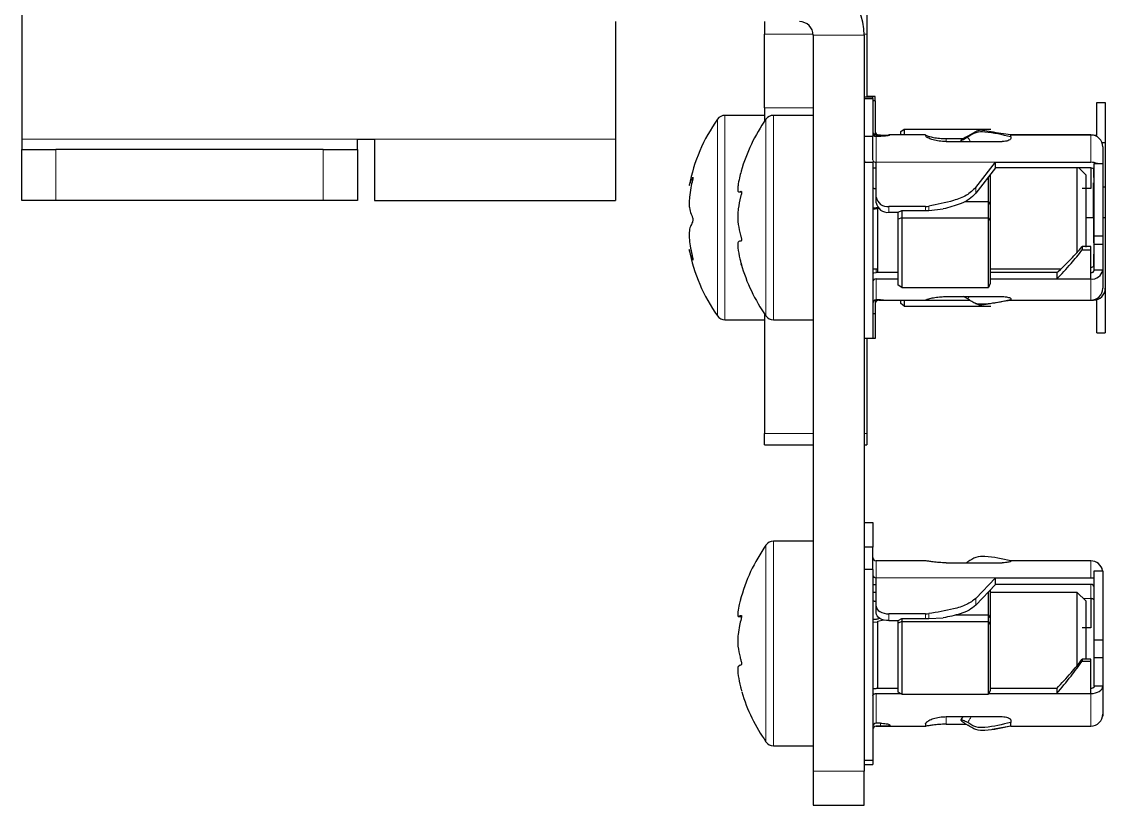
# Model space of a CAD drawing. Header units: millimetres. Extents: x -1039 to 1236, y -456 to 1988.
# Drawn here: x -90.5 to -26.9, y -456 to -410 of the extents above; entities that cross this region are included whole.
import ezdxf

# ---------------------------------------------------------------- set-up
doc = ezdxf.new("R2010")
doc.units = ezdxf.units.MM

msp = doc.modelspace()

# ---------------------------------------------------------------- linework, layer by layer
at = {"color": 7, "linetype": 'Continuous', "lineweight": 25}
for p, q in [((-90.469, -403.533), (-90.469, -416.933)), ((-40.869, -406.139), (-40.869, -410.757)), ((-55.619, -410.033), (-55.619, -416.933)), ((-46.869, -410.033), (-46.869, -410.757)), ((-46.869, -415.087), (-46.869, -410.757)), ((-44.019, -410.833), (-44.019, -454.033)), ((-41.019, -410.833), (-41.019, -454.033)), ((-40.869, -410.757), (-40.869, -414.433)), ((-41.019, -414.455), (-40.519, -414.455)), ((-41.019, -414.552), (-40.519, -414.552)), ((-40.369, -414.433), (-40.869, -414.433)), ((-40.519, -414.552), (-40.519, -414.455)), ((-40.519, -414.552), (-40.519, -416.781)), ((-40.369, -414.675), (-40.369, -414.433)), ((-46.869, -415.087), (-46.869, -415.882)), ((-40.369, -414.675), (-40.519, -414.675)), ((-40.369, -414.675), (-40.369, -416.692)), ((-27.369, -414.775), (-26.869, -414.775)), ((-27.369, -416.712), (-27.369, -414.775)), ((-26.869, -414.775), (-26.869, -417.117)), ((-46.869, -415.533), (-49.195, -415.533)), ((-44.019, -415.533), (-46.345, -415.533)), ((-38.869, -416.483), (-38.669, -416.34)), ((-38.869, -416.683), (-38.869, -416.483)), ((-38.669, -416.34), (-38.669, -416.683)), ((-38.669, -416.34), (-33.585, -416.34)), ((-34.491, -416.505), (-34.943, -416.754)), ((-90.469, -416.933), (-90.469, -417.533)), ((-70.769, -417.533), (-70.769, -416.933)), ((-70.769, -416.933), (-69.769, -416.933)), ((-69.769, -416.933), (-69.769, -420.533)), ((-55.619, -416.933), (-55.619, -420.533)), ((-40.519, -416.781), (-41.019, -416.781)), ((-40.519, -418.153), (-40.519, -416.781)), ((-40.069, -416.698), (-40.319, -416.698)), ((-40.069, -416.764), (-40.319, -416.764)), ((-40.169, -416.698), (-40.169, -416.683)), ((-40.169, -416.683), (-40.115, -416.683)), ((-37.419, -416.683), (-39.552, -416.683)), ((-39.519, -416.686), (-39.519, -416.695)), ((-37.419, -416.683), (-37.419, -416.738)), ((-36.219, -416.896), (-35.188, -416.896)), ((-36.219, -417.068), (-32.919, -417.068)), ((-35.347, -417.005), (-35.347, -417.003)), ((-35.346, -417.006), (-35.312, -417.068)), ((-27.719, -416.683), (-32.419, -416.683)), ((-32.419, -416.798), (-32.419, -416.683)), ((-32.419, -416.683), (-27.569, -416.683)), ((-32.419, -416.798), (-32.419, -416.897)), ((-27.072, -417.117), (-26.869, -417.117)), ((-26.869, -417.117), (-26.869, -419.727)), ((-90.469, -420.533), (-90.469, -417.533)), ((-90.469, -417.533), (-88.469, -417.533)), ((-72.769, -417.533), (-88.469, -417.533)), ((-72.769, -417.533), (-70.769, -417.533)), ((-70.769, -417.533), (-70.769, -420.533)), ((-27.019, -417.383), (-27.019, -418.365)), ((-40.519, -418.308), (-41.019, -418.308)), ((-40.519, -418.308), (-40.519, -428.611)), ((-40.319, -420.33), (-40.319, -418.287)), ((-34.474, -419.773), (-33.319, -418.287)), ((-33.319, -418.621), (-33.319, -418.287)), ((-33.319, -418.287), (-27.719, -418.287)), ((-27.519, -418.365), (-27.019, -418.365)), ((-27.519, -422.612), (-27.519, -418.365)), ((-27.019, -418.365), (-27.019, -422.612)), ((-33.319, -418.621), (-34.474, -420.107)), ((-33.619, -419.007), (-33.619, -420.739)), ((-27.719, -418.621), (-33.319, -418.621)), ((-28.519, -418.883), (-28.519, -418.621)), ((-28.519, -423.577), (-28.519, -418.883)), ((-28.019, -419.033), (-28.431, -418.621)), ((-28.019, -419.033), (-28.019, -419.325)), ((-33.735, -420.584), (-33.735, -419.156)), ((-28.019, -419.325), (-28.019, -423.263)), ((-27.019, -419.727), (-26.869, -419.727)), ((-26.869, -419.727), (-26.869, -421.533)), ((-48.37, -420.017), (-48.255, -420.017)), ((-40.319, -420.664), (-40.319, -420.33)), ((-27.719, -419.835), (-28.219, -419.835)), ((-88.469, -420.533), (-90.469, -420.533)), ((-72.769, -420.533), (-88.469, -420.533)), ((-70.769, -420.533), (-72.769, -420.533)), ((-69.769, -420.533), (-55.619, -420.533)), ((-40.519, -421.037), (-40.219, -421.001)), ((-40.219, -420.986), (-40.175, -420.974)), ((-40.219, -424.765), (-40.219, -420.986)), ((-37.418, -420.887), (-39.569, -420.887)), ((-37.224, -421.11), (-36.384, -421.024)), ((-35.111, -420.584), (-33.735, -420.584)), ((-33.735, -421.545), (-33.735, -420.584)), ((-33.619, -420.739), (-33.735, -420.584)), ((-33.619, -420.739), (-33.619, -421.689)), ((-39.569, -421.222), (-39.019, -421.222)), ((-39.019, -421.208), (-38.819, -421.119)), ((-39.019, -421.628), (-39.019, -421.208)), ((-38.819, -421.545), (-39.019, -421.628)), ((-39.019, -425.499), (-39.019, -421.628)), ((-38.819, -421.119), (-38.819, -421.545)), ((-38.819, -421.119), (-37.418, -421.119)), ((-38.819, -421.545), (-38.819, -425.635)), ((-38.819, -421.545), (-33.735, -421.545)), ((-33.735, -425.635), (-33.735, -421.545)), ((-33.619, -421.689), (-33.735, -421.545)), ((-28.019, -421.533), (-27.569, -421.533)), ((-27.569, -421.533), (-27.519, -421.533)), ((-27.019, -421.533), (-26.869, -421.533)), ((-26.869, -421.533), (-26.869, -425.683)), ((-33.619, -421.689), (-33.619, -425.399)), ((-27.519, -422.612), (-27.019, -422.612)), ((-27.519, -423.1), (-27.519, -422.612)), ((-27.019, -422.612), (-27.019, -423.1)), ((-28.219, -423.232), (-28.219, -423.427)), ((-27.719, -423.232), (-28.219, -423.232)), ((-28.219, -423.427), (-27.719, -423.427)), ((-27.719, -423.427), (-27.719, -423.232)), ((-27.519, -423.1), (-27.019, -423.1)), ((-27.519, -424.616), (-27.519, -423.1)), ((-27.019, -423.1), (-27.019, -424.616)), ((-40.519, -424.533), (-40.219, -424.533)), ((-39.019, -424.765), (-40.319, -424.765)), ((-33.619, -424.533), (-29.477, -424.533)), ((-29.719, -424.765), (-33.619, -424.765)), ((-29.719, -424.765), (-29.719, -425.136)), ((-27.019, -424.616), (-27.519, -424.616)), ((-27.019, -424.616), (-27.019, -425.683)), ((-40.319, -425.136), (-39.019, -425.136)), ((-33.619, -425.399), (-33.735, -425.635)), ((-33.619, -425.136), (-29.719, -425.136)), ((-29.719, -425.136), (-27.719, -425.136)), ((-38.819, -425.635), (-39.019, -425.499)), ((-38.819, -425.635), (-33.735, -425.635)), ((-26.869, -425.683), (-26.869, -428.291)), ((-40.369, -426.374), (-40.369, -427.166)), ((-40.069, -426.368), (-40.319, -426.368)), ((-40.169, -426.383), (-34.815, -426.383)), ((-39.552, -426.383), (-37.419, -426.383)), ((-38.869, -426.584), (-38.869, -426.383)), ((-38.669, -426.726), (-38.869, -426.584)), ((-38.669, -426.383), (-38.669, -426.726)), ((-38.669, -426.726), (-33.585, -426.726)), ((-37.419, -426.378), (-37.419, -426.383)), ((-36.219, -426.171), (-32.919, -426.171)), ((-32.419, -426.292), (-32.419, -426.352)), ((-32.419, -426.383), (-32.419, -426.352)), ((-32.419, -426.383), (-27.719, -426.383)), ((-32.419, -426.383), (-27.569, -426.383)), ((-27.369, -428.291), (-27.369, -426.354)), ((-46.869, -427.185), (-46.869, -434.203)), ((-40.519, -427.166), (-40.369, -427.166)), ((-40.369, -427.166), (-40.369, -428.633)), ((-49.195, -427.533), (-46.869, -427.533)), ((-46.345, -427.533), (-44.019, -427.533)), ((-41.019, -428.611), (-40.519, -428.611)), ((-40.869, -428.611), (-40.869, -434.203)), ((-40.369, -428.633), (-40.869, -428.633)), ((-27.369, -428.291), (-26.869, -428.291)), ((-46.869, -434.873), (-46.869, -434.203)), ((-40.869, -434.203), (-40.869, -434.873)), ((-46.869, -434.873), (-44.019, -434.873)), ((-41.019, -434.873), (-40.869, -434.873)), ((-41.019, -439.433), (-40.519, -439.433)), ((-40.519, -439.433), (-40.519, -440.884)), ((-44.019, -440.533), (-46.345, -440.533)), ((-40.519, -440.884), (-41.019, -440.884)), ((-40.519, -442.19), (-40.519, -440.884)), ((-40.025, -441.683), (-40.319, -441.683)), ((-37.4, -441.683), (-40.025, -441.683)), ((-36.219, -441.794), (-32.919, -441.794)), ((-27.719, -441.683), (-32.419, -441.683)), ((-32.419, -441.686), (-32.419, -441.683)), ((-32.419, -441.686), (-32.419, -441.713)), ((-40.519, -442.19), (-41.019, -442.19)), ((-40.519, -442.19), (-40.519, -453.384)), ((-27.519, -442.262), (-27.019, -442.262)), ((-27.519, -446.31), (-27.519, -442.262)), ((-27.019, -442.262), (-27.019, -446.31)), ((-40.319, -444.341), (-40.319, -442.675)), ((-34.474, -443.886), (-33.319, -442.675)), ((-33.319, -443.072), (-34.474, -444.284)), ((-33.319, -443.072), (-33.319, -442.675)), ((-33.319, -442.675), (-27.719, -442.675)), ((-27.719, -443.072), (-33.319, -443.072)), ((-40.319, -443.533), (-40.519, -443.533)), ((-33.735, -444.851), (-33.735, -443.508)), ((-33.619, -443.387), (-33.619, -445.035)), ((-28.519, -443.533), (-33.619, -443.533)), ((-28.019, -444.033), (-28.519, -443.533)), ((-28.519, -446.275), (-28.519, -443.533)), ((-40.319, -444.738), (-40.319, -444.341)), ((-28.019, -444.033), (-28.019, -446.318)), ((-48.396, -444.944), (-48.22, -444.944)), ((-40.219, -445.232), (-39.879, -445.15)), ((-37.418, -444.795), (-39.569, -444.795)), ((-39.569, -445.193), (-39.019, -445.193)), ((-39.019, -445.177), (-38.819, -445.071)), ((-39.019, -445.349), (-39.019, -445.177)), ((-38.819, -445.071), (-38.819, -445.246)), ((-38.819, -445.071), (-37.418, -445.071)), ((-37.224, -445.067), (-36.384, -445.032)), ((-35.647, -444.851), (-33.735, -444.851)), ((-33.735, -445.246), (-33.735, -444.851)), ((-33.619, -445.035), (-33.735, -444.851)), ((-33.619, -445.035), (-33.619, -445.425)), ((-40.519, -445.286), (-40.219, -445.266)), ((-40.219, -449.169), (-40.219, -445.232)), ((-38.819, -445.246), (-39.019, -445.349)), ((-39.019, -449.386), (-39.019, -445.349)), ((-38.819, -445.246), (-38.819, -449.511)), ((-38.819, -445.246), (-33.735, -445.246)), ((-33.735, -449.511), (-33.735, -445.246)), ((-33.619, -445.425), (-33.735, -445.246)), ((-33.619, -445.425), (-33.619, -449.294)), ((-27.719, -445.607), (-28.219, -445.607)), ((-28.519, -447.84), (-28.519, -446.275)), ((-28.019, -446.318), (-28.019, -447.472)), ((-27.519, -446.31), (-27.019, -446.31)), ((-27.519, -447.36), (-27.519, -446.31)), ((-27.019, -446.31), (-27.019, -447.36)), ((-28.219, -447.459), (-28.219, -447.565)), ((-27.719, -447.459), (-28.219, -447.459)), ((-28.219, -447.565), (-27.719, -447.565)), ((-27.719, -447.565), (-27.719, -447.459)), ((-27.519, -447.36), (-27.019, -447.36)), ((-27.519, -449.047), (-27.519, -447.36)), ((-27.019, -447.36), (-27.019, -449.047)), ((-39.019, -449.169), (-40.319, -449.169)), ((-40.319, -449.471), (-38.882, -449.471)), ((-38.819, -449.511), (-39.019, -449.386)), ((-38.819, -449.511), (-33.735, -449.511)), ((-33.619, -449.294), (-33.735, -449.511)), ((-33.714, -449.471), (-29.719, -449.471)), ((-29.719, -449.169), (-33.619, -449.169)), ((-29.719, -449.169), (-29.719, -449.471)), ((-29.719, -449.471), (-27.719, -449.471)), ((-27.019, -449.047), (-27.519, -449.047)), ((-27.019, -449.047), (-27.019, -450.683)), ((-36.219, -450.827), (-32.919, -450.827)), ((-35.237, -450.827), (-35.346, -451.021)), ((-27.03, -450.804), (-27.019, -450.804)), ((-27.019, -450.683), (-27.019, -450.804)), ((-40.069, -451.213), (-40.319, -451.213)), ((-40.319, -451.383), (-40.025, -451.383)), ((-40.069, -451.383), (-40.319, -451.383)), ((-40.025, -451.383), (-37.4, -451.383)), ((-39.519, -451.327), (-39.519, -451.35)), ((-37.419, -451.251), (-37.419, -451.38)), ((-36.219, -451.272), (-35.023, -451.272)), ((-35.347, -451.03), (-35.347, -451.025)), ((-33.511, -451.56), (-32.419, -451.372)), ((-32.419, -451.037), (-32.419, -451.166)), ((-32.419, -451.383), (-32.419, -451.166)), ((-32.419, -451.383), (-27.719, -451.383)), ((-46.345, -452.533), (-44.019, -452.533)), ((-41.019, -453.384), (-40.519, -453.384)), ((-40.519, -453.384), (-40.519, -453.633)), ((-44.019, -454.033), (-44.019, -456.033)), ((-41.019, -453.633), (-40.519, -453.633)), ((-41.019, -456.033), (-41.019, -454.033)), ((-44.019, -456.033), (-41.019, -456.033))]:
    msp.add_line(p, q, dxfattribs=at)
at = {"color": 8, "linetype": 'Continuous', "lineweight": 18}
for p, q in [((-46.869, -410.757), (-44.023, -410.757)), ((-44.019, -410.833), (-41.019, -410.833)), ((-41.02, -410.757), (-40.869, -410.757)), ((-44.019, -415.087), (-46.869, -415.087)), ((-49.636, -415.767), (-49.636, -415.762)), ((-49.636, -427.305), (-49.636, -415.767)), ((-49.195, -415.539), (-49.195, -415.533)), ((-49.195, -427.533), (-49.195, -415.539)), ((-46.786, -427.305), (-46.786, -415.762)), ((-46.345, -427.533), (-46.345, -415.533)), ((-90.469, -416.933), (-70.769, -416.933)), ((-69.769, -416.933), (-55.619, -416.933)), ((-40.319, -416.764), (-40.319, -418.287)), ((-40.069, -416.764), (-40.069, -416.698)), ((-36.219, -416.896), (-36.219, -417.068)), ((-27.719, -418.287), (-27.719, -416.683)), ((-88.469, -417.533), (-88.469, -420.533)), ((-72.769, -420.533), (-72.769, -417.533)), ((-40.319, -418.287), (-33.319, -418.287)), ((-27.569, -419.174), (-27.569, -418.667)), ((-34.474, -420.107), (-34.474, -419.773)), ((-39.569, -420.887), (-39.569, -421.222)), ((-37.418, -421.119), (-37.418, -420.887)), ((-37.224, -420.868), (-37.224, -421.11)), ((-27.569, -423.014), (-27.569, -421.533)), ((-27.569, -424.4), (-27.569, -423.688)), ((-40.319, -424.533), (-40.319, -424.765)), ((-27.719, -424.765), (-27.719, -424.445)), ((-40.319, -425.136), (-40.319, -426.368)), ((-27.719, -426.383), (-27.719, -425.136)), ((-40.169, -426.368), (-40.169, -426.383)), ((-27.569, -426.383), (-27.569, -426.367)), ((-46.869, -434.203), (-44.019, -434.203)), ((-41.019, -434.203), (-40.869, -434.203)), ((-46.345, -452.533), (-46.345, -440.533)), ((-46.786, -452.305), (-46.786, -440.762)), ((-40.319, -441.683), (-40.319, -442.675)), ((-34.943, -441.748), (-34.916, -441.794)), ((-27.719, -442.675), (-27.719, -441.683)), ((-40.319, -442.675), (-33.319, -442.675)), ((-27.719, -443.898), (-27.719, -443.072)), ((-34.474, -444.284), (-34.474, -443.886)), ((-27.719, -443.898), (-28.155, -443.898)), ((-39.569, -444.795), (-39.569, -445.193)), ((-37.418, -445.071), (-37.418, -444.795)), ((-37.224, -444.779), (-37.224, -445.067)), ((-40.319, -449.471), (-40.319, -451.213)), ((-27.719, -451.383), (-27.719, -449.471)), ((-36.219, -450.827), (-36.219, -451.272)), ((-40.069, -451.383), (-40.069, -451.213)), ((-41.019, -454.033), (-44.019, -454.033))]:
    msp.add_line(p, q, dxfattribs=at)
at = {"color": 7, "linetype": 'Continuous', "lineweight": 25, "flags": 128}
for points in [[(-27.569, -416.683), (-27.433, -416.697), (-27.369, -416.712)], [(-41.019, -418.153), (-41.006, -418.244), (-40.98, -418.308)], [(-40.519, -418.602), (-40.456, -418.612), (-40.319, -418.621)], [(-40.519, -424.787), (-40.456, -424.775), (-40.319, -424.765)], [(-40.519, -443.049), (-40.456, -443.062), (-40.319, -443.072)], [(-27.719, -442.675), (-27.583, -442.685), (-27.519, -442.698)], [(-27.519, -444.019), (-27.523, -443.995), (-27.535, -443.973), (-27.553, -443.952), (-27.578, -443.933), (-27.608, -443.918), (-27.643, -443.907), (-27.68, -443.9), (-27.719, -443.898)], [(-40.319, -444.341), (-40.305, -444.429), (-40.262, -444.514), (-40.193, -444.593), (-40.1, -444.662), (-39.986, -444.718), (-39.856, -444.76), (-39.716, -444.786), (-39.569, -444.795)], [(-39.569, -445.193), (-39.716, -445.184), (-39.856, -445.158), (-39.986, -445.116), (-40.1, -445.06), (-40.193, -444.991), (-40.262, -444.912), (-40.305, -444.827), (-40.319, -444.738)], [(-40.519, -449.186), (-40.456, -449.177), (-40.319, -449.169)], [(-40.519, -449.593), (-40.515, -449.569), (-40.504, -449.546), (-40.486, -449.525), (-40.461, -449.507), (-40.43, -449.492), (-40.396, -449.481), (-40.358, -449.474), (-40.319, -449.471)], [(-27.519, -449.047), (-27.523, -449.071), (-27.535, -449.094), (-27.553, -449.115), (-27.578, -449.133), (-27.608, -449.148), (-27.643, -449.159), (-27.68, -449.166), (-27.719, -449.169)], [(-27.719, -449.471), (-27.583, -449.463), (-27.451, -449.439), (-27.33, -449.4), (-27.224, -449.347), (-27.137, -449.283), (-27.073, -449.21), (-27.033, -449.13), (-27.019, -449.047)]]:
    msp.add_lwpolyline(points, dxfattribs=at)
at = {"color": 7, "linetype": 'Continuous', "lineweight": 25}
for centre, radius, start, end in [((-44.819, -410.833), 3.8, 360, 90), ((-44.819, -410.833), 0.8, 0, 90), ((-41.469, -421.533), 10, 144.74847, 169.13664), ((-49.195, -416.073), 0.54, 90, 144.74847), ((-38.619, -421.533), 10, 144.74847, 164.2164), ((-46.345, -416.073), 0.54, 90, 144.74847), ((-40.32, -416.499), 0.2, 180.08935, 270.08907), ((-40.321, -416.566), 0.198, 180.48602, 270.47792), ((-40.169, -416.483), 0.2, 180, 270), ((-27.719, -417.383), 0.7, 360, 90), ((-40.347, -418.112), 0.177, 193.44863, 278.95624), ((-27.712, -419.248), 0.962, 66.6447, 90.4317), ((-27.692, -418.797), 0.177, 13.44863, 98.95624), ((-39.653, -420.217), 0.676, 189.63694, 277.14426), ((-39.653, -420.551), 0.676, 189.63694, 277.14426), ((-37.418, -419.891), 0.996, 269.96573, 281.24283), ((-41.469, -421.533), 10, 190.82426, 215.25153), ((-38.619, -421.533), 10, 195.76708, 215.25153), ((-27.692, -424.27), 0.177, 261.04376, 346.55137), ((-27.697, -424.586), 0.18, 262.85574, 350.36306), ((-27.641, -424.511), 0.63, 262.85574, 350.36306), ((-40.342, -425.315), 0.18, 82.85574, 170.36306), ((-27.719, -425.683), 0.7, 270, 360), ((-27.569, -425.683), 0.7, 270, 360), ((-40.32, -426.568), 0.2, 89.91093, 179.91065), ((-40.169, -426.583), 0.2, 90, 180), ((-49.195, -426.993), 0.54, 215.25153, 270), ((-46.345, -426.993), 0.54, 215.25153, 270), ((-46.345, -441.073), 0.54, 90, 144.74847), ((-38.619, -446.533), 10, 144.74847, 165.35216), ((-40.319, -441.483), 0.2, 180.0002, 270.0002), ((-27.719, -442.383), 0.7, 9.94909, 90), ((-40.338, -442.492), 0.183, 187.23659, 275.7518), ((-27.701, -443.255), 0.183, 7.23659, 95.7518), ((-37.417, -443.581), 1.214, 269.96029, 279.18959), ((-38.619, -446.533), 10, 196.54426, 215.25153), ((-27.719, -450.683), 0.7, 270, 360), ((-40.323, -451.41), 0.197, 88.99664, 178.9602), ((-40.319, -451.583), 0.2, 89.9998, 179.9998), ((-46.345, -451.993), 0.54, 215.25153, 270)]:
    msp.add_arc(centre, radius, start, end, dxfattribs=at)
for centre, ratio in [((-37.418, -420.852), 0.356453), ((-37.418, -444.961), 0.14648)]:
    msp.add_ellipse(centre, major_axis=(0.75, 0), ratio=ratio, start_param=4.712389, end_param=4.975032, dxfattribs=at)
for points, knots in [([(-32.419, -416.798), (-32.918, -416.675), (-33.589, -416.51), (-34.484, -416.498), (-34.788, -416.704), (-34.943, -416.808)], [0, 0, 0, 0, 0.587693, 0.790818, 1, 1, 1, 1]), ([(-32.419, -416.683), (-32.806, -416.627), (-33.368, -416.544), (-33.976, -416.417), (-34.308, -416.399), (-34.449, -416.48), (-34.519, -416.52)], [0, 0, 0, 0, 0.53039, 0.769058, 0.884473, 1, 1, 1, 1]), ([(-40.069, -416.698), (-40.007, -416.698), (-39.884, -416.697), (-39.719, -416.69), (-39.595, -416.684), (-39.529, -416.682), (-39.522, -416.685), (-39.519, -416.686)], [0, 0, 0, 0, 0.214393, 0.428789, 0.643061, 0.856854, 1, 1, 1, 1]), ([(-39.519, -416.695), (-39.525, -416.7), (-39.537, -416.71), (-39.631, -416.731), (-39.77, -416.75), (-39.925, -416.762), (-40.028, -416.764), (-40.069, -416.764)], [0, 0, 0, 0, 0.214305, 0.42865, 0.642279, 0.856223, 1, 1, 1, 1]), ([(-37.419, -416.689), (-37.407, -416.698), (-37.382, -416.718), (-37.182, -416.781), (-36.885, -416.846), (-36.546, -416.889), (-36.316, -416.894), (-36.219, -416.896)], [0, 0, 0, 0, 0.2128333, 0.4258501, 0.6355415, 0.8465873, 1, 1, 1, 1]), ([(-36.219, -417.068), (-36.354, -417.063), (-36.624, -417.052), (-36.983, -416.976), (-37.253, -416.879), (-37.398, -416.793), (-37.413, -416.754), (-37.419, -416.738)], [0, 0, 0, 0, 0.213238, 0.42649, 0.63916, 0.849598, 1, 1, 1, 1]), ([(-34.943, -416.754), (-34.992, -416.781), (-35.089, -416.836), (-35.214, -416.91), (-35.304, -416.967), (-35.343, -416.995), (-35.346, -417.001), (-35.347, -417.003)], [0, 0, 0, 0, 0.225867, 0.451734, 0.677598, 0.903479, 1, 1, 1, 1]), ([(-35.347, -417.005), (-35.342, -417.005), (-35.332, -417.006), (-35.257, -416.972), (-35.146, -416.916), (-35.033, -416.857), (-34.964, -416.819), (-34.943, -416.808)], [0, 0, 0, 0, 0.225883, 0.451767, 0.67765, 0.903524, 1, 1, 1, 1]), ([(-32.419, -416.897), (-32.425, -416.914), (-32.436, -416.948), (-32.521, -417), (-32.648, -417.041), (-32.788, -417.065), (-32.882, -417.067), (-32.919, -417.068)], [0, 0, 0, 0, 0.214373, 0.428779, 0.642592, 0.856666, 1, 1, 1, 1]), ([(-48.241, -418.809), (-48.243, -418.814), (-48.274, -418.923), (-48.354, -419.241), (-48.423, -419.611), (-48.45, -419.894), (-48.425, -420.047), (-48.346, -420.01), (-48.263, -419.987), (-48.233, -419.995), (-48.222, -420.017), (-48.219, -420.037), (-48.219, -420.061), (-48.223, -420.097), (-48.241, -420.19), (-48.321, -420.496), (-48.407, -420.877), (-48.45, -421.387), (-48.431, -421.892), (-48.358, -422.256), (-48.286, -422.537), (-48.258, -422.641), (-48.239, -422.719), (-48.227, -422.776), (-48.22, -422.821), (-48.22, -422.838), (-48.219, -422.846)], [0, 0, 0, 0, 0.00365, 0.077461, 0.171814, 0.228586, 0.285766, 0.416114, 0.454923, 0.474397, 0.482246, 0.486516, 0.490821, 0.495681, 0.504404, 0.537695, 0.669138, 0.731239, 0.794134, 0.916194, 0.946326, 0.965487, 0.978097, 0.99078, 0.995843, 1, 1, 1, 1]), ([(-27.719, -418.621), (-27.719, -418.777), (-27.719, -419.136), (-27.719, -419.582), (-27.719, -419.835)], [0, 0, 0, 0, 0.433451, 1, 1, 1, 1]), ([(-51.29, -419.651), (-51.29, -419.658), (-51.293, -419.676), (-51.23, -419.489), (-51.15, -419.287), (-51.092, -419.179), (-51.076, -419.16), (-51.07, -419.162), (-51.069, -419.173), (-51.071, -419.195), (-51.079, -419.246), (-51.124, -419.45), (-51.206, -419.817), (-51.276, -420.272), (-51.3, -420.677), (-51.276, -421.036), (-51.203, -421.275), (-51.123, -421.458), (-51.085, -421.558), (-51.073, -421.614), (-51.069, -421.643), (-51.069, -421.668), (-51.071, -421.696), (-51.082, -421.747), (-51.138, -421.883), (-51.23, -422.045), (-51.296, -422.329), (-51.293, -422.753), (-51.235, -423.221), (-51.157, -423.605), (-51.099, -423.864), (-51.078, -423.957), (-51.07, -424.006), (-51.069, -424.021), (-51.071, -424.029), (-51.078, -424.025), (-51.12, -423.946), (-51.201, -423.73), (-51.274, -423.489), (-51.286, -423.432), (-51.29, -423.414)], [0, 0, 0, 0, 0.031606, 0.08599, 0.146926, 0.162165, 0.169821, 0.172902, 0.176017, 0.178677, 0.182699, 0.194136, 0.245481, 0.30493, 0.341521, 0.378321, 0.450036, 0.485425, 0.500034, 0.504619, 0.507564, 0.510071, 0.512573, 0.517012, 0.53072, 0.594642, 0.659092, 0.697147, 0.750509, 0.809821, 0.823325, 0.836953, 0.840019, 0.842585, 0.845154, 0.849068, 0.859852, 0.907936, 0.969401, 1, 1, 1, 1]), ([(-27.569, -421.533), (-27.569, -421.139), (-27.569, -420.434), (-27.569, -419.774), (-27.569, -419.484)], [0, 0, 0, 0, 0.559866, 1, 1, 1, 1]), ([(-40.519, -419.769), (-40.518, -419.774), (-40.516, -419.784), (-40.499, -419.8), (-40.463, -419.818), (-40.392, -419.828), (-40.344, -419.836), (-40.319, -419.84)], [0, 0, 0, 0, 0.195302, 0.377541, 0.538909, 0.761383, 1, 1, 1, 1]), ([(-34.474, -419.773), (-34.643, -419.932), (-34.994, -420.264), (-35.976, -420.613), (-36.739, -420.769), (-37.224, -420.868)], [0, 0, 0, 0, 0.254027, 0.526591, 1, 1, 1, 1]), ([(-34.474, -420.107), (-34.594, -420.23), (-34.839, -420.48), (-35.503, -420.796), (-36.043, -420.936), (-36.384, -421.024)], [0, 0, 0, 0, 0.261809, 0.533628, 1, 1, 1, 1]), ([(-40.519, -420.932), (-40.518, -420.937), (-40.516, -420.946), (-40.499, -420.957), (-40.461, -420.966), (-40.385, -420.959), (-40.303, -420.949), (-40.246, -420.934), (-40.216, -420.927)], [0, 0, 0, 0, 0.146813, 0.283805, 0.40511, 0.587871, 0.783158, 1, 1, 1, 1]), ([(-48.219, -422.846), (-48.22, -422.853), (-48.22, -422.871), (-48.229, -422.898), (-48.271, -422.935), (-48.352, -422.916), (-48.422, -422.945), (-48.45, -423.075), (-48.428, -423.403), (-48.351, -423.81), (-48.27, -424.141), (-48.238, -424.262), (-48.224, -424.312), (-48.22, -424.33), (-48.219, -424.333), (-48.222, -424.325), (-48.229, -424.301), (-48.237, -424.272), (-48.242, -424.254)], [0, 0, 0, 0, 0.008099, 0.019489, 0.051051, 0.192127, 0.359973, 0.466272, 0.57344, 0.807079, 0.883862, 0.922338, 0.941681, 0.950032, 0.95847, 0.965715, 0.978482, 1, 1, 1, 1]), ([(-29.719, -424.765), (-29.439, -424.509), (-28.939, -424.052), (-28.439, -423.482), (-28.219, -423.232)], [0, 0, 0, 0, 0.559868, 1, 1, 1, 1]), ([(-29.719, -425.136), (-29.439, -424.848), (-28.939, -424.332), (-28.439, -423.703), (-28.219, -423.427)], [0, 0, 0, 0, 0.5599109, 1, 1, 1, 1]), ([(-27.719, -425.136), (-27.719, -424.848), (-27.719, -424.332), (-27.719, -423.703), (-27.719, -423.427)], [0, 0, 0, 0, 0.559866, 1, 1, 1, 1]), ([(-40.069, -426.368), (-40.007, -426.369), (-39.883, -426.37), (-39.72, -426.376), (-39.601, -426.382), (-39.567, -426.382), (-39.552, -426.383)], [0, 0, 0, 0, 0.268337, 0.536678, 0.804865, 1, 1, 1, 1]), ([(-37.419, -426.378), (-37.407, -426.368), (-37.382, -426.349), (-37.182, -426.285), (-36.885, -426.221), (-36.546, -426.178), (-36.316, -426.173), (-36.219, -426.171)], [0, 0, 0, 0, 0.2128333, 0.4258501, 0.6355415, 0.8465873, 1, 1, 1, 1]), ([(-34.943, -426.312), (-34.992, -426.285), (-35.083, -426.234), (-35.155, -426.191), (-35.188, -426.171)], [0, 0, 0, 0, 0.54387, 1, 1, 1, 1]), ([(-32.419, -426.352), (-32.918, -426.471), (-33.589, -426.632), (-34.484, -426.628), (-34.788, -426.418), (-34.943, -426.312)], [0, 0, 0, 0, 0.587693, 0.790818, 1, 1, 1, 1]), ([(-34.519, -426.546), (-34.459, -426.581), (-34.37, -426.633), (-34.225, -426.663), (-33.99, -426.654), (-33.389, -426.52), (-32.819, -426.44), (-32.419, -426.383)], [0, 0, 0, 0, 0.113251, 0.16898, 0.224646, 0.455828, 1, 1, 1, 1]), ([(-32.919, -426.171), (-32.863, -426.172), (-32.751, -426.176), (-32.601, -426.2), (-32.488, -426.233), (-32.428, -426.266), (-32.422, -426.285), (-32.419, -426.292)], [0, 0, 0, 0, 0.2144453, 0.4288931, 0.6432387, 0.8571881, 1, 1, 1, 1]), ([(-36.219, -441.794), (-36.354, -441.791), (-36.624, -441.786), (-36.984, -441.746), (-37.25, -441.705), (-37.382, -441.683), (-37.397, -441.685), (-37.4, -441.685)], [0, 0, 0, 0, 0.234814, 0.469643, 0.703831, 0.935562, 1, 1, 1, 1]), ([(-35.023, -441.794), (-35.017, -441.791), (-34.992, -441.775), (-34.964, -441.76), (-34.943, -441.748)], [0, 0, 0, 0, 0.235419, 1, 1, 1, 1]), ([(-32.419, -441.686), (-32.918, -441.57), (-33.589, -441.414), (-34.484, -441.431), (-34.788, -441.641), (-34.943, -441.748)], [0, 0, 0, 0, 0.587693, 0.790818, 1, 1, 1, 1]), ([(-32.419, -441.713), (-32.425, -441.72), (-32.436, -441.734), (-32.521, -441.758), (-32.648, -441.78), (-32.788, -441.792), (-32.882, -441.794), (-32.919, -441.794)], [0, 0, 0, 0, 0.2143729, 0.4287785, 0.6425919, 0.8566662, 1, 1, 1, 1]), ([(-34.474, -443.886), (-34.643, -444.017), (-34.994, -444.287), (-35.976, -444.572), (-36.739, -444.699), (-37.224, -444.779)], [0, 0, 0, 0, 0.254027, 0.526591, 1, 1, 1, 1]), ([(-27.719, -443.898), (-27.719, -444.195), (-27.719, -444.727), (-27.719, -445.338), (-27.719, -445.607)], [0, 0, 0, 0, 0.559785, 1, 1, 1, 1]), ([(-48.29, -444.003), (-48.319, -444.114), (-48.39, -444.387), (-48.446, -444.748), (-48.443, -444.946), (-48.385, -444.954), (-48.307, -444.896), (-48.249, -444.88), (-48.228, -444.884), (-48.22, -444.912), (-48.219, -444.931), (-48.221, -444.957), (-48.228, -445.011), (-48.27, -445.196), (-48.352, -445.511), (-48.423, -445.926), (-48.45, -446.349), (-48.425, -446.836), (-48.346, -447.201), (-48.263, -447.499), (-48.233, -447.613), (-48.222, -447.675), (-48.219, -447.709), (-48.219, -447.734), (-48.223, -447.758), (-48.241, -447.796), (-48.321, -447.827), (-48.407, -447.833), (-48.45, -447.998), (-48.431, -448.347), (-48.358, -448.748), (-48.286, -449.058), (-48.258, -449.168), (-48.239, -449.244), (-48.227, -449.292), (-48.22, -449.317), (-48.22, -449.321), (-48.219, -449.323)], [0, 0, 0, 0, 0.046233, 0.113467, 0.153166, 0.208832, 0.270707, 0.284793, 0.299011, 0.302209, 0.304886, 0.307566, 0.311648, 0.322899, 0.373059, 0.43718, 0.475761, 0.514619, 0.603202, 0.629576, 0.64281, 0.648144, 0.651045, 0.653971, 0.657274, 0.663202, 0.685826, 0.775152, 0.817355, 0.860097, 0.943047, 0.963524, 0.976545, 0.985115, 0.993735, 0.997175, 1, 1, 1, 1]), ([(-40.519, -443.961), (-40.518, -443.97), (-40.516, -443.987), (-40.499, -444.013), (-40.463, -444.04), (-40.392, -444.051), (-40.344, -444.059), (-40.319, -444.063)], [0, 0, 0, 0, 0.195302, 0.377541, 0.538909, 0.761383, 1, 1, 1, 1]), ([(-34.474, -444.284), (-34.594, -444.384), (-34.839, -444.588), (-35.503, -444.846), (-36.043, -444.96), (-36.384, -445.032)], [0, 0, 0, 0, 0.261809, 0.533628, 1, 1, 1, 1]), ([(-40.519, -445.049), (-40.518, -445.058), (-40.516, -445.075), (-40.499, -445.096), (-40.461, -445.114), (-40.385, -445.109), (-40.266, -445.096), (-40.172, -445.072), (-40.104, -445.056)], [0, 0, 0, 0, 0.115696, 0.223653, 0.319247, 0.463273, 0.617169, 1, 1, 1, 1]), ([(-29.719, -449.169), (-29.439, -448.871), (-28.939, -448.34), (-28.439, -447.728), (-28.219, -447.459)], [0, 0, 0, 0, 0.559868, 1, 1, 1, 1]), ([(-29.719, -449.471), (-29.439, -449.137), (-28.939, -448.541), (-28.439, -447.863), (-28.219, -447.565)], [0, 0, 0, 0, 0.559911, 1, 1, 1, 1]), ([(-27.719, -449.471), (-27.719, -449.137), (-27.719, -448.541), (-27.719, -447.863), (-27.719, -447.565)], [0, 0, 0, 0, 0.559866, 1, 1, 1, 1]), ([(-37.419, -451.251), (-37.407, -451.217), (-37.382, -451.148), (-37.182, -451.02), (-36.885, -450.907), (-36.546, -450.838), (-36.316, -450.83), (-36.219, -450.827)], [0, 0, 0, 0, 0.212833, 0.42585, 0.635542, 0.846587, 1, 1, 1, 1]), ([(-32.919, -450.827), (-32.863, -450.829), (-32.751, -450.835), (-32.601, -450.874), (-32.488, -450.929), (-32.428, -450.987), (-32.422, -451.022), (-32.419, -451.037)], [0, 0, 0, 0, 0.214445, 0.428893, 0.643239, 0.857188, 1, 1, 1, 1]), ([(-40.069, -451.213), (-40.007, -451.215), (-39.884, -451.218), (-39.719, -451.242), (-39.595, -451.274), (-39.529, -451.305), (-39.522, -451.321), (-39.519, -451.327)], [0, 0, 0, 0, 0.214393, 0.428789, 0.643061, 0.856854, 1, 1, 1, 1]), ([(-39.519, -451.35), (-39.525, -451.356), (-39.537, -451.369), (-39.631, -451.379), (-39.77, -451.383), (-39.925, -451.383), (-40.028, -451.383), (-40.069, -451.383)], [0, 0, 0, 0, 0.214305, 0.42865, 0.642279, 0.856223, 1, 1, 1, 1]), ([(-36.219, -451.272), (-36.354, -451.275), (-36.624, -451.281), (-36.983, -451.321), (-37.253, -451.362), (-37.398, -451.386), (-37.413, -451.382), (-37.419, -451.38)], [0, 0, 0, 0, 0.213238, 0.42649, 0.63916, 0.849598, 1, 1, 1, 1]), ([(-34.943, -451.179), (-34.992, -451.154), (-35.089, -451.103), (-35.214, -451.048), (-35.304, -451.016), (-35.343, -451.013), (-35.346, -451.022), (-35.347, -451.025)], [0, 0, 0, 0, 0.225867, 0.451734, 0.677598, 0.903479, 1, 1, 1, 1]), ([(-35.347, -451.03), (-35.342, -451.04), (-35.332, -451.061), (-35.257, -451.122), (-35.146, -451.199), (-35.033, -451.267), (-34.964, -451.307), (-34.943, -451.318)], [0, 0, 0, 0, 0.225883, 0.451767, 0.67765, 0.903524, 1, 1, 1, 1]), ([(-32.419, -451.166), (-32.918, -451.29), (-33.589, -451.458), (-34.484, -451.482), (-34.788, -451.281), (-34.943, -451.179)], [0, 0, 0, 0, 0.5876932, 0.7908183, 1, 1, 1, 1]), ([(-32.419, -451.381), (-32.918, -451.497), (-33.589, -451.652), (-34.484, -451.636), (-34.788, -451.425), (-34.943, -451.318)], [0, 0, 0, 0, 0.587693, 0.790818, 1, 1, 1, 1])]:
    msp.add_open_spline(points, degree=3, knots=knots, dxfattribs=at)
at = {"color": 8, "linetype": 'Continuous', "lineweight": 18}
for points, knots in [([(-34.943, -416.808), (-34.901, -416.881), (-34.852, -416.968), (-34.802, -417.055), (-34.794, -417.068)], [0, 0, 0, 0, 0.842756, 1, 1, 1, 1]), ([(-34.862, -426.171), (-34.873, -426.19), (-34.9, -426.238), (-34.927, -426.285), (-34.943, -426.312)], [0, 0, 0, 0, 0.415393, 1, 1, 1, 1]), ([(-34.739, -450.827), (-34.745, -450.836), (-34.771, -450.88), (-34.823, -450.971), (-34.886, -451.079), (-34.927, -451.152), (-34.943, -451.179)], [0, 0, 0, 0, 0.073986, 0.383014, 0.76733, 1, 1, 1, 1])]:
    msp.add_open_spline(points, degree=3, knots=knots, dxfattribs=at)

doc.saveas('drawing.dxf')
